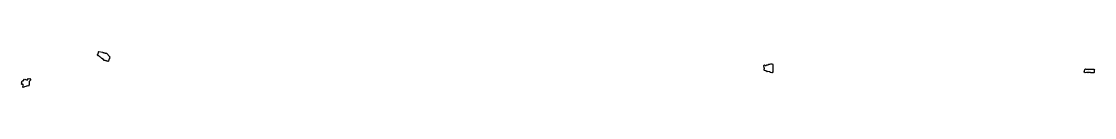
# Model space of a CAD drawing. Header units: millimetres. Extents: x 0 to 6288, y 0 to 211.
import ezdxf

# ---------------------------------------------------------------- set-up
doc = ezdxf.new("R2010")
doc.units = ezdxf.units.MM
doc.layers.add('M', color=7, linetype='Continuous')

msp = doc.modelspace()

# ---------------------------------------------------------------- linework, layer by layer
at = {"layer": 'M'}
for points in [[(505.1, 155), (499.5, 155), (498.1, 156.4), (494, 156.4), (489.8, 159.3), (485.6, 159.3), (481.4, 163.6), (470.3, 170.7), (463.3, 177.9), (459.2, 179.3), (453.6, 185), (449.4, 186.4), (445.9, 190.1), (445.9, 193), (448.7, 195.9), (448.7, 201.6), (451.5, 204.4), (451.5, 208.7), (453.6, 210.9), (474.6, 206.6), (475.9, 205.2), (481.5, 205.2), (482.9, 203.8), (488.5, 203.8), (489.9, 202.3), (495.4, 202.3), (498.2, 200.9), (518.4, 180.1), (518.4, 177.2), (515.6, 174.4), (515.6, 168.6), (512.9, 165.8), (512.9, 160.1), (510.1, 157.2), (510.1, 154.4), (507.9, 152.1), (505.1, 155)], [(4388.3, 87.9), (4382.4, 92.2), (4372.9, 93.6), (4370.5, 92.1), (4360.9, 97.9), (4354.9, 99.3), (4350.7, 104.4), (4353.1, 110.1), (4353.1, 112.9), (4351.9, 114.4), (4350.7, 128.7), (4353.8, 132.4), (4357.4, 129.5), (4363.3, 128.1), (4368.1, 132.3), (4375.2, 133.8), (4378.8, 136.6), (4386, 136.6), (4391.9, 139.5), (4400.4, 138.1), (4403.4, 134.4), (4403.4, 91.5), (4399.2, 86.5), (4396.7, 85), (4388.3, 87.9)], [(6265.1, 86.4), (6263.7, 87.9), (6251.4, 87.9), (6248.7, 86.4), (6241.8, 89.3), (6240.5, 87.9), (6233.5, 86.4), (6227.3, 90), (6227.3, 94.4), (6228.7, 95.9), (6228.7, 100.1), (6231.4, 103), (6231.4, 105.9), (6234.9, 109.5), (6237.7, 108.1), (6247.3, 108.1), (6250, 105.2), (6252.7, 106.6), (6263.7, 106.6), (6265.1, 108.1), (6267.9, 106.6), (6285.7, 106.6), (6287.9, 104.4), (6286.5, 102.9), (6286.5, 94.4), (6285.1, 92.9), (6285.1, 87.2), (6283, 85), (6265.1, 86.4)], [(9, 0), (7.6, 1.5), (7.6, 5.9), (12.7, 13), (9.6, 16.4), (8.4, 15), (6.3, 17.2), (7.6, 20.1), (5.8, 22.1), (2, 17.8), (0, 20.1), (2.6, 25.8), (2.6, 28.6), (0, 31.5), (1.3, 34.4), (4.5, 38.1), (9.6, 39.5), (18.5, 48.1), (19.8, 46.7), (22.4, 48.1), (23.6, 46.6), (26.2, 46.6), (33.7, 42.4), (38.1, 47.3), (38.1, 50.1), (40.1, 52.4), (46.4, 50.9), (49, 52.4), (54.8, 44.4), (44.7, 34.4), (45.9, 31.5), (44.7, 28.7), (44.7, 21.6), (45.9, 20.1), (45.9, 15.8), (38.9, 7.9), (32.5, 9.3), (24.9, 5), (18.6, 3.6), (14.8, 0.7), (9, 0)]]:
    msp.add_lwpolyline(points, close=True, dxfattribs=at)

doc.saveas('drawing.dxf')
